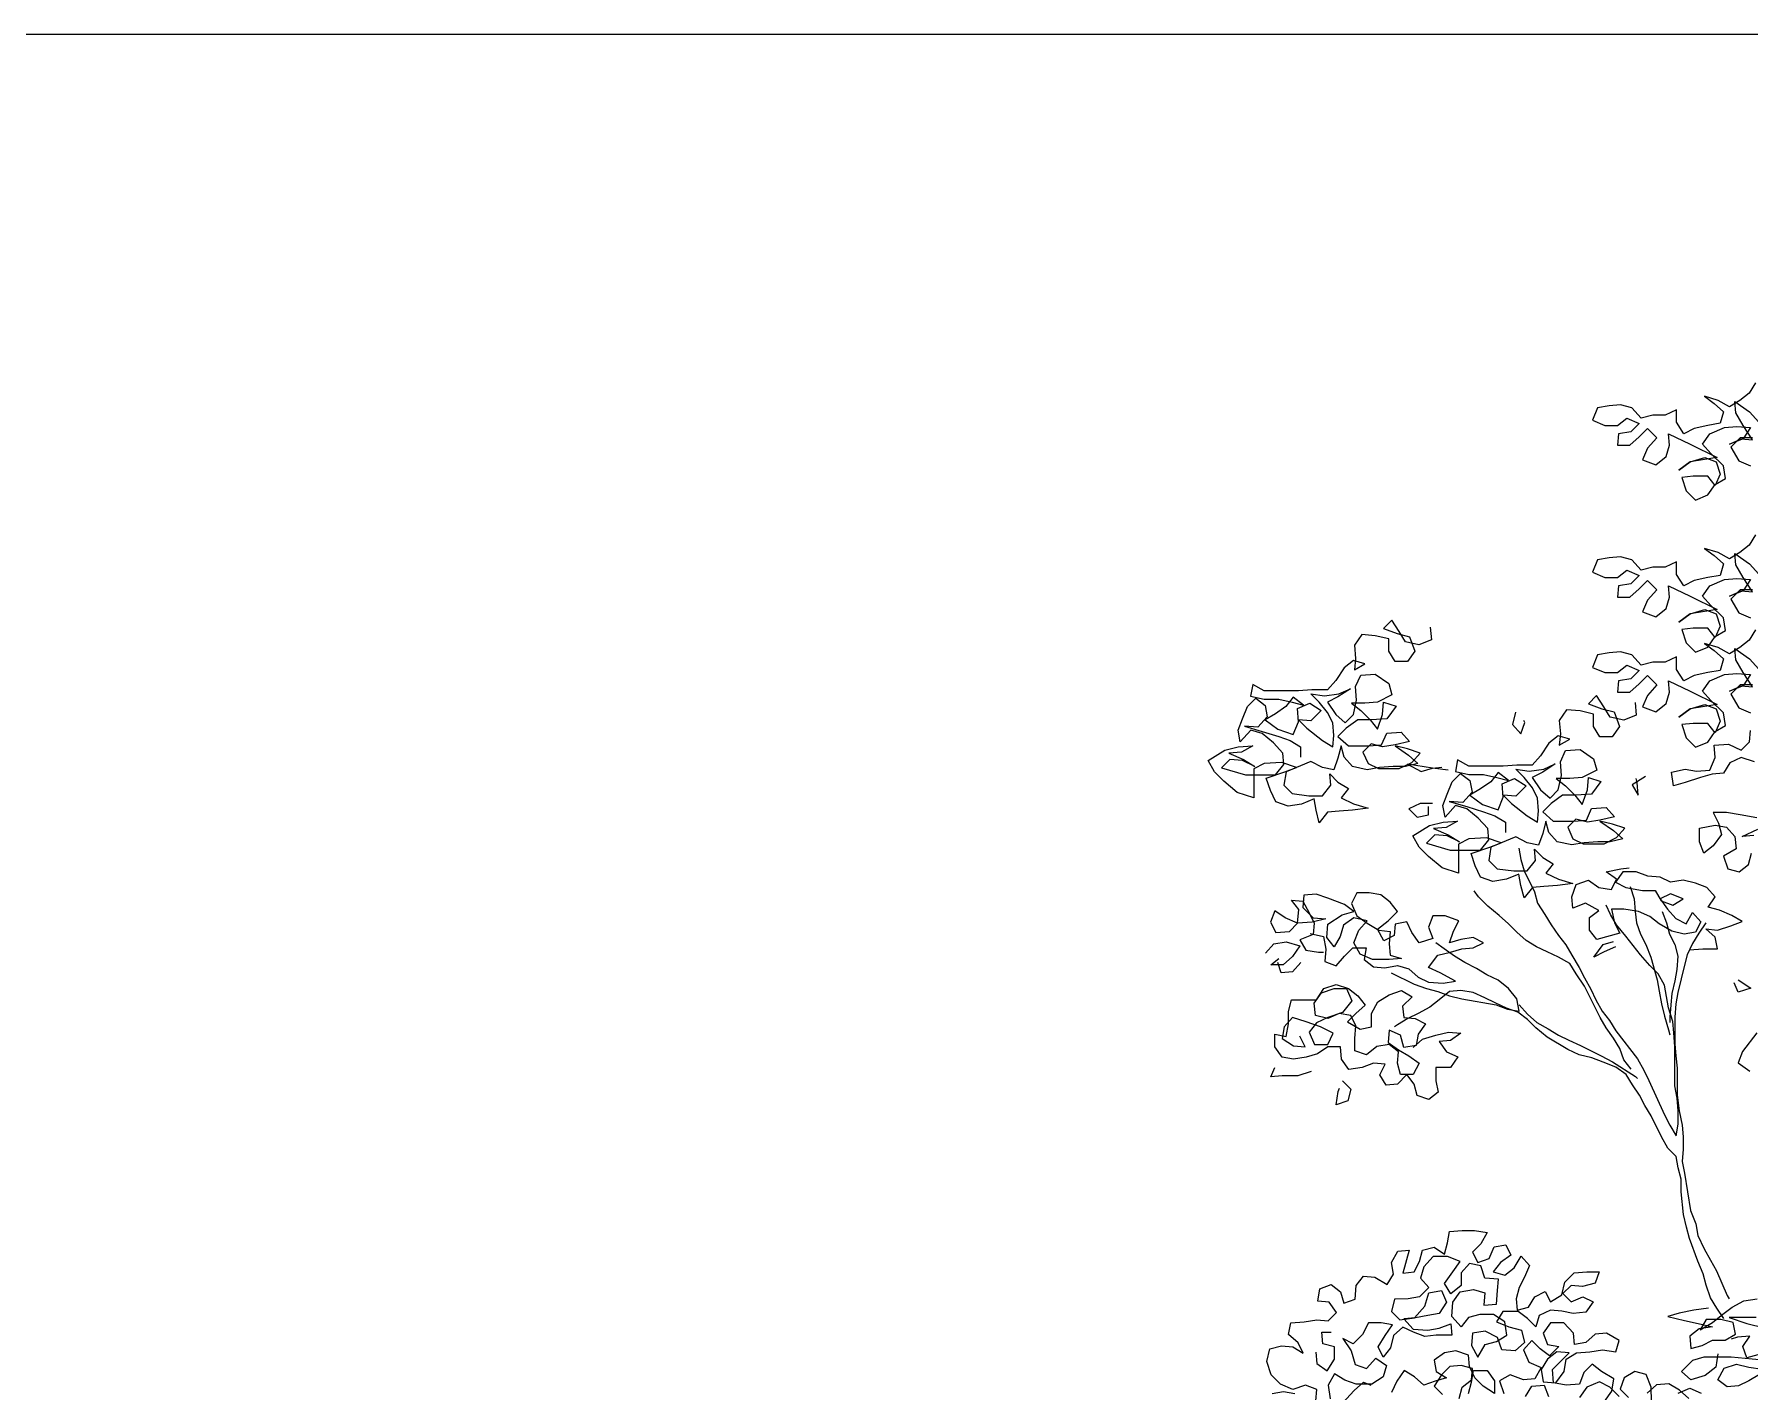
# Model space of a CAD drawing. Header units: millimetres. Extents: x 2198.5 to 2287.8, y 1208.8 to 1298.1.
# Drawn here: x 2239.566 to 2240.762, y 1296.907 to 1297.853 of the extents above; entities that cross this region are included whole.
import ezdxf

# ---------------------------------------------------------------- set-up
doc = ezdxf.new("R2010")
doc.units = ezdxf.units.MM
doc.layers.add('2', color=7, linetype='Continuous')
doc.layers.add('FACHADA', color=7, linetype='Continuous')

# ---------------------------------------------------------------- blocks, each defined once
blk = doc.blocks.new('A$C4B3014FE')
at = {"layer": 'FACHADA', "color": 3}
for points in [[(-0.09055, 0.52255), (-0.09402, 0.51675), (-0.09923, 0.51269), (-0.10502, 0.50921), (-0.11139, 0.51268), (-0.11892, 0.51499), (-0.1137, 0.51094), (-0.10849, 0.50631), (-0.11022, 0.49994), (-0.11717, 0.49877), (-0.1247, 0.49703), (-0.13049, 0.49413), (-0.13455, 0.5005), (-0.13455, 0.50745), (-0.14092, 0.50454), (-0.14787, 0.50454), (-0.15424, 0.50279), (-0.15946, 0.50858), (-0.16583, 0.51031), (-0.1722, 0.50973), (-0.17857, 0.50856), (-0.18146, 0.50161), (-0.17451, 0.49872), (-0.16756, 0.49873), (-0.16235, 0.50279), (-0.1554, 0.4999), (-0.16003, 0.49526), (-0.16698, 0.49409), (-0.16755, 0.48772), (-0.1606, 0.48773), (-0.15539, 0.49237), (-0.15076, 0.49701), (-0.14554, 0.4918), (-0.15075, 0.486), (-0.15364, 0.47963), (-0.14611, 0.47674), (-0.14032, 0.48138), (-0.13859, 0.48775), (-0.13917, 0.49412), (-0.12701, 0.48834), (-0.11194, 0.48082), (-0.12005, 0.47966), (-0.127, 0.47849), (-0.13336, 0.47385), (-0.127, 0.47849), (-0.11889, 0.48082), (-0.11252, 0.47851), (-0.11019, 0.47156), (-0.11308, 0.46518), (-0.11714, 0.47039), (-0.12525, 0.47039), (-0.13162, 0.4698), (-0.1293, 0.46227), (-0.12408, 0.45707), (-0.11713, 0.45997), (-0.11308, 0.46576), (-0.1073, 0.46924), (-0.10846, 0.47619), (-0.11542, 0.48314), (-0.12006, 0.48835), (-0.11601, 0.49414), (-0.1079, 0.49762), (-0.10095, 0.49821), (-0.09342, 0.49764), (-0.09747, 0.49126), (-0.105, 0.48836), (-0.09863, 0.49126), (-0.09226, 0.49069), (-0.09748, 0.49879), (-0.10154, 0.50574), (-0.10212, 0.51211), (-0.09401, 0.50632), (-0.08879, 0.50054)], [(-0.09226, 0.49185), (-0.09921, 0.49184), (-0.10442, 0.48662), (-0.09978, 0.4791), (-0.0934, 0.47621)], [(-0.09055, 0.43777), (-0.09402, 0.43197), (-0.09923, 0.42792), (-0.10502, 0.42444), (-0.11139, 0.4279), (-0.11892, 0.43021), (-0.1137, 0.42616), (-0.10849, 0.42154), (-0.11022, 0.41516), (-0.11717, 0.414), (-0.1247, 0.41225), (-0.13049, 0.40935), (-0.13455, 0.41572), (-0.13455, 0.42267), (-0.14092, 0.41977), (-0.14787, 0.41976), (-0.15424, 0.41802), (-0.15946, 0.42381), (-0.16583, 0.42554), (-0.1722, 0.42495), (-0.17857, 0.42379), (-0.18146, 0.41684), (-0.17451, 0.41395), (-0.16756, 0.41395), (-0.16235, 0.41801), (-0.1554, 0.41512), (-0.16003, 0.41048), (-0.16698, 0.40932), (-0.16755, 0.40295), (-0.1606, 0.40295), (-0.15539, 0.40759), (-0.15076, 0.41223), (-0.14554, 0.40702), (-0.15075, 0.40123), (-0.15364, 0.39485), (-0.14611, 0.39196), (-0.14032, 0.3966), (-0.13859, 0.40297), (-0.13917, 0.40934), (-0.12701, 0.40356), (-0.11194, 0.39605), (-0.12005, 0.39488), (-0.127, 0.39372), (-0.13336, 0.38908), (-0.127, 0.39372), (-0.11889, 0.39604), (-0.11252, 0.39373), (-0.11019, 0.38678), (-0.11308, 0.38041), (-0.11714, 0.38562), (-0.12525, 0.38561), (-0.13162, 0.38503), (-0.1293, 0.3775), (-0.12408, 0.37229), (-0.11713, 0.37519), (-0.11308, 0.38099), (-0.1073, 0.38447), (-0.10846, 0.39142), (-0.11542, 0.39836), (-0.12006, 0.40357), (-0.11601, 0.40937), (-0.1079, 0.41285), (-0.10095, 0.41343), (-0.09342, 0.41286), (-0.09747, 0.40649), (-0.105, 0.40358), (-0.09863, 0.40649), (-0.09226, 0.40591), (-0.09748, 0.41402), (-0.10154, 0.42096), (-0.10212, 0.42733), (-0.09401, 0.42155), (-0.08879, 0.41576)], [(-0.09226, 0.40707), (-0.09921, 0.40706), (-0.10442, 0.40185), (-0.09978, 0.39432), (-0.0934, 0.39143)], [(-0.09106, 0.31123), (-0.09859, 0.31354), (-0.10496, 0.31064), (-0.10843, 0.30484), (-0.1148, 0.30426), (-0.12117, 0.30251), (-0.12986, 0.29961), (-0.13622, 0.29786), (-0.13739, 0.30539), (-0.12986, 0.30714), (-0.12349, 0.30598), (-0.11596, 0.30657), (-0.11307, 0.31352), (-0.11366, 0.32047), (-0.10555, 0.32106), (-0.09859, 0.31759), (-0.09397, 0.32223), (-0.09339, 0.3286)], [(-0.09055, 0.38479), (-0.09402, 0.37899), (-0.09923, 0.37493), (-0.10502, 0.37145), (-0.11139, 0.37492), (-0.11892, 0.37723), (-0.1137, 0.37318), (-0.10849, 0.36855), (-0.11022, 0.36218), (-0.11717, 0.36101), (-0.1247, 0.35927), (-0.13049, 0.35637), (-0.13455, 0.36274), (-0.13455, 0.36969), (-0.14092, 0.36678), (-0.14787, 0.36678), (-0.15424, 0.36503), (-0.15946, 0.37082), (-0.16583, 0.37255), (-0.1722, 0.37197), (-0.17857, 0.3708), (-0.18146, 0.36385), (-0.17451, 0.36096), (-0.16756, 0.36097), (-0.16235, 0.36503), (-0.1554, 0.36214), (-0.16003, 0.3575), (-0.16698, 0.35634), (-0.16755, 0.34996), (-0.1606, 0.34997), (-0.15539, 0.35461), (-0.15076, 0.35925), (-0.14554, 0.35404), (-0.15075, 0.34824), (-0.15364, 0.34187), (-0.14611, 0.33898), (-0.14032, 0.34362), (-0.13859, 0.34999), (-0.13917, 0.35636), (-0.12701, 0.35058), (-0.11194, 0.34306), (-0.12005, 0.3419), (-0.127, 0.34073), (-0.13336, 0.33609), (-0.127, 0.34073), (-0.11889, 0.34306), (-0.11252, 0.34075), (-0.11019, 0.3338), (-0.11308, 0.32742), (-0.11714, 0.33263), (-0.12525, 0.33263), (-0.13162, 0.33204), (-0.1293, 0.32451), (-0.12408, 0.31931), (-0.11713, 0.32221), (-0.11308, 0.328), (-0.1073, 0.33148), (-0.10846, 0.33843), (-0.11542, 0.34538), (-0.12006, 0.35059), (-0.11601, 0.35638), (-0.1079, 0.35986), (-0.10095, 0.36045), (-0.09342, 0.35988), (-0.09747, 0.3535), (-0.105, 0.3506), (-0.09863, 0.3535), (-0.09226, 0.35293), (-0.09748, 0.36103), (-0.10154, 0.36798), (-0.10212, 0.37435), (-0.09401, 0.36856), (-0.08879, 0.36278)], [(-0.09226, 0.35409), (-0.09921, 0.35408), (-0.10442, 0.34886), (-0.09978, 0.34134), (-0.0934, 0.33845)], [(-0.27186, 0.38617), (-0.27128, 0.37922), (-0.27822, 0.37632), (-0.28576, 0.37805), (-0.28924, 0.38384), (-0.2933, 0.39021), (-0.29793, 0.38557), (-0.29039, 0.38268), (-0.28344, 0.38095), (-0.28054, 0.37284), (-0.28459, 0.36705), (-0.29154, 0.36704), (-0.29502, 0.37283), (-0.29502, 0.37978), (-0.30256, 0.38151), (-0.31009, 0.38208), (-0.31413, 0.37629), (-0.31355, 0.36876), (-0.31412, 0.36239), (-0.30833, 0.36587), (-0.31471, 0.3676), (-0.31991, 0.36354), (-0.32454, 0.35658), (-0.32917, 0.35137), (-0.33786, 0.35136), (-0.34539, 0.35077), (-0.3645, 0.35076), (-0.37088, 0.35423), (-0.37203, 0.34785), (-0.3645, 0.34612), (-0.35639, 0.34613), (-0.34886, 0.3444), (-0.34248, 0.34267), (-0.34828, 0.3473), (-0.35233, 0.34208), (-0.35812, 0.33802), (-0.36391, 0.33454), (-0.35695, 0.32933), (-0.34826, 0.32644), (-0.34537, 0.3334), (-0.34596, 0.34093), (-0.33901, 0.34383), (-0.33264, 0.33978), (-0.33842, 0.33398), (-0.34537, 0.33456), (-0.34073, 0.32993), (-0.33204, 0.32298), (-0.32625, 0.31951), (-0.32567, 0.32589), (-0.32626, 0.33284), (-0.32916, 0.33863), (-0.3338, 0.34441), (-0.33844, 0.34904), (-0.3309, 0.34789), (-0.3228, 0.34906), (-0.31643, 0.35196), (-0.32337, 0.34732), (-0.32916, 0.34442), (-0.32452, 0.33747), (-0.31931, 0.33284), (-0.31468, 0.33748), (-0.31295, 0.34559), (-0.31353, 0.35312), (-0.31064, 0.35949), (-0.30254, 0.36008), (-0.295, 0.35487), (-0.29326, 0.3485), (-0.30136, 0.34444), (-0.30831, 0.34386), (-0.31584, 0.34385), (-0.31063, 0.3398), (-0.30541, 0.33459), (-0.30135, 0.32938), (-0.29846, 0.33749), (-0.29789, 0.34445), (-0.29094, 0.34214), (-0.29614, 0.33518), (-0.30483, 0.33459), (-0.31236, 0.33459), (-0.31873, 0.32995), (-0.32335, 0.32531), (-0.31756, 0.3201), (-0.30597, 0.32011), (-0.29902, 0.3207), (-0.29613, 0.32707), (-0.28803, 0.32766), (-0.28339, 0.32245), (-0.29149, 0.3207), (-0.29844, 0.31954), (-0.30482, 0.32127), (-0.30945, 0.31663), (-0.30654, 0.31027), (-0.30075, 0.30737), (-0.28917, 0.30739), (-0.28222, 0.31087), (-0.27759, 0.31608), (-0.28454, 0.31839), (-0.29149, 0.32013), (-0.28396, 0.31492), (-0.27874, 0.31029), (-0.28569, 0.30855), (-0.29264, 0.30854), (-0.30017, 0.30795), (-0.30712, 0.30679), (-0.31523, 0.30852), (-0.31987, 0.31373), (-0.32161, 0.3201), (-0.32334, 0.31315), (-0.32565, 0.30677), (-0.33203, 0.30793), (-0.3384, 0.31139), (-0.3523, 0.30559), (-0.35345, 0.29806), (-0.34881, 0.29343), (-0.33954, 0.29228), (-0.33201, 0.29229), (-0.32738, 0.29808), (-0.32797, 0.30445), (-0.32333, 0.29982), (-0.31754, 0.29635), (-0.32159, 0.29114), (-0.31463, 0.28767), (-0.30652, 0.28536), (-0.31521, 0.28419), (-0.32274, 0.28361), (-0.32911, 0.28302), (-0.33374, 0.27723), (-0.33548, 0.28418), (-0.33664, 0.29055), (-0.34359, 0.28764), (-0.35112, 0.28648), (-0.35807, 0.28879), (-0.36097, 0.29516), (-0.3633, 0.3021), (-0.35288, 0.30559), (-0.34651, 0.30791), (-0.35462, 0.3108), (-0.36446, 0.31021), (-0.37025, 0.30731), (-0.37024, 0.29109), (-0.37951, 0.29398), (-0.38704, 0.30035), (-0.39226, 0.30555), (-0.39574, 0.31192), (-0.38648, 0.31772), (-0.37895, 0.31947), (-0.37084, 0.32005), (-0.37721, 0.31657), (-0.38416, 0.31599), (-0.37605, 0.31252), (-0.36967, 0.30847), (-0.37663, 0.31194), (-0.38358, 0.31251), (-0.38821, 0.30787), (-0.37488, 0.30383), (-0.35809, 0.30385), (-0.35346, 0.30964), (-0.35404, 0.31601), (-0.35926, 0.3218), (-0.36564, 0.32701), (-0.37201, 0.32874), (-0.3778, 0.32236), (-0.37896, 0.32873), (-0.37665, 0.33511), (-0.37376, 0.34206), (-0.36913, 0.3467), (-0.36391, 0.34265), (-0.36275, 0.33628), (-0.36796, 0.33048), (-0.37549, 0.33105), (-0.36564, 0.32817), (-0.35637, 0.32528), (-0.35, 0.32297), (-0.3442, 0.3195), (-0.3442, 0.31371)], [(-0.1577, 0.34418), (-0.15711, 0.33723), (-0.16406, 0.33433), (-0.17159, 0.33606), (-0.17507, 0.34185), (-0.17913, 0.34822), (-0.18376, 0.34358), (-0.17623, 0.34069), (-0.16928, 0.33896), (-0.16637, 0.33085), (-0.17042, 0.32506), (-0.17737, 0.32505), (-0.18085, 0.33084), (-0.18086, 0.33779), (-0.18839, 0.33952), (-0.19592, 0.34009), (-0.19997, 0.3343), (-0.19938, 0.32677), (-0.19996, 0.32039), (-0.19417, 0.32388), (-0.20054, 0.32561), (-0.20575, 0.32155), (-0.21038, 0.31459), (-0.21501, 0.30938), (-0.22369, 0.30937), (-0.23122, 0.30878), (-0.25034, 0.30876), (-0.25671, 0.31223), (-0.25786, 0.30586), (-0.25033, 0.30413), (-0.24222, 0.30414), (-0.23469, 0.30241), (-0.22832, 0.30068), (-0.23412, 0.3053), (-0.23816, 0.30009), (-0.24395, 0.29603), (-0.24974, 0.29255), (-0.24279, 0.28734), (-0.2341, 0.28445), (-0.23121, 0.29141), (-0.23179, 0.29894), (-0.22485, 0.30184), (-0.21847, 0.29779), (-0.22426, 0.29199), (-0.23121, 0.29256), (-0.22657, 0.28794), (-0.21788, 0.28099), (-0.21208, 0.27752), (-0.21151, 0.28389), (-0.21209, 0.29084), (-0.21499, 0.29663), (-0.21963, 0.30242), (-0.22427, 0.30705), (-0.21674, 0.3059), (-0.20863, 0.30707), (-0.20226, 0.30997), (-0.20921, 0.30533), (-0.215, 0.30243), (-0.21036, 0.29548), (-0.20514, 0.29085), (-0.20051, 0.29549), (-0.19878, 0.3036), (-0.19937, 0.31113), (-0.19648, 0.3175), (-0.18837, 0.31809), (-0.18084, 0.31288), (-0.17909, 0.30651), (-0.1872, 0.30245), (-0.19415, 0.30187), (-0.20168, 0.30186), (-0.19646, 0.29781), (-0.19124, 0.2926), (-0.18718, 0.28739), (-0.1843, 0.2955), (-0.18372, 0.30245), (-0.17677, 0.30014), (-0.18198, 0.29319), (-0.19066, 0.2926), (-0.19819, 0.2926), (-0.20456, 0.28796), (-0.20919, 0.28332), (-0.20339, 0.27811), (-0.19181, 0.27812), (-0.18486, 0.27871), (-0.18197, 0.28508), (-0.17386, 0.28567), (-0.16922, 0.28046), (-0.17733, 0.27871), (-0.18428, 0.27755), (-0.19065, 0.27928), (-0.19528, 0.27464), (-0.19238, 0.26827), (-0.18658, 0.26538), (-0.175, 0.26539), (-0.16805, 0.26888), (-0.16342, 0.27409), (-0.17038, 0.2764), (-0.17733, 0.27813), (-0.1698, 0.27293), (-0.16458, 0.2683), (-0.17153, 0.26656), (-0.17848, 0.26655), (-0.18601, 0.26596), (-0.19296, 0.2648), (-0.20107, 0.26653), (-0.2057, 0.27174), (-0.20745, 0.27811), (-0.20918, 0.27115), (-0.21149, 0.26478), (-0.21786, 0.26593), (-0.22424, 0.2694), (-0.23813, 0.2636), (-0.23928, 0.25607), (-0.23465, 0.25144), (-0.22538, 0.25029), (-0.21785, 0.2503), (-0.21322, 0.25609), (-0.2138, 0.26246), (-0.20917, 0.25783), (-0.20337, 0.25436), (-0.20742, 0.24915), (-0.20047, 0.24568), (-0.19236, 0.24337), (-0.20104, 0.2422), (-0.20857, 0.24162), (-0.21494, 0.24103), (-0.21957, 0.23524), (-0.22132, 0.24218), (-0.22248, 0.24855), (-0.22943, 0.24565), (-0.23696, 0.24449), (-0.24391, 0.2468), (-0.24681, 0.25317), (-0.24913, 0.26011), (-0.23871, 0.2636), (-0.23234, 0.26592), (-0.24045, 0.26881), (-0.2503, 0.26822), (-0.25609, 0.26532), (-0.25607, 0.2491), (-0.26534, 0.25199), (-0.27288, 0.25835), (-0.2781, 0.26356), (-0.28158, 0.26993), (-0.27232, 0.27573), (-0.26479, 0.27748), (-0.25668, 0.27806), (-0.26305, 0.27458), (-0.27, 0.274), (-0.26188, 0.27053), (-0.25551, 0.26648), (-0.26246, 0.26995), (-0.26941, 0.27052), (-0.27404, 0.26588), (-0.26072, 0.26184), (-0.24392, 0.26186), (-0.23929, 0.26765), (-0.23988, 0.27402), (-0.2451, 0.27981), (-0.25147, 0.28502), (-0.25785, 0.28675), (-0.26363, 0.28037), (-0.2648, 0.28674), (-0.26248, 0.29312), (-0.2596, 0.30007), (-0.25497, 0.30471), (-0.24975, 0.30066), (-0.24859, 0.29429), (-0.25379, 0.28849), (-0.26132, 0.28906), (-0.25147, 0.28618), (-0.2422, 0.28329), (-0.23583, 0.28098), (-0.23004, 0.27751), (-0.23003, 0.27171)], [(-0.2243, 0.33891), (-0.22603, 0.33195), (-0.22139, 0.32675), (-0.21908, 0.33312), (-0.21966, 0.33428)], [(-0.26192, 0.30644), (-0.27061, 0.30759), (-0.28451, 0.30989), (-0.27698, 0.30584), (-0.27061, 0.30759), (-0.26539, 0.30817)], [(-0.15187, 0.30306), (-0.15939, 0.29842), (-0.15591, 0.29263), (-0.1565, 0.29958), (-0.15708, 0.3019)], [(-0.27059, 0.2879), (-0.27754, 0.28789), (-0.28391, 0.28499), (-0.27927, 0.28036), (-0.2729, 0.28152), (-0.2729, 0.28616)], [(-0.0916, 0.2701), (-0.09797, 0.26952), (-0.08929, 0.27358)], [(-0.08987, 0.27995), (-0.09914, 0.28168), (-0.10667, 0.28283), (-0.1142, 0.28283), (-0.1113, 0.27704), (-0.10956, 0.27067), (-0.11418, 0.26429), (-0.11939, 0.26023), (-0.12172, 0.2666), (-0.12172, 0.27413), (-0.11304, 0.27588), (-0.10666, 0.27472), (-0.10203, 0.26952), (-0.10144, 0.26257), (-0.10839, 0.2585), (-0.10606, 0.25156), (-0.09969, 0.24982), (-0.09448, 0.25388), (-0.09275, 0.26026)], [(-0.12745, 0.20636), (-0.11992, 0.20695), (-0.11182, 0.20695), (-0.11298, 0.21332), (-0.1182, 0.21795), (-0.11182, 0.21738), (-0.1043, 0.2197), (-0.09793, 0.22203), (-0.10372, 0.22549), (-0.11068, 0.22838), (-0.11705, 0.23012), (-0.113, 0.23591), (-0.11764, 0.24112), (-0.12401, 0.24343), (-0.13096, 0.24516), (-0.13791, 0.244), (-0.14371, 0.24689), (-0.15066, 0.24746), (-0.15703, 0.24977), (-0.16456, 0.24977), (-0.16861, 0.24397), (-0.16282, 0.24108), (-0.15355, 0.23935), (-0.1466, 0.23936), (-0.14312, 0.23357), (-0.13674, 0.23126), (-0.13095, 0.23474), (-0.13791, 0.23763), (-0.1437, 0.23473), (-0.13964, 0.22894), (-0.135, 0.22373), (-0.1292, 0.22084), (-0.12573, 0.22721), (-0.1211, 0.222), (-0.12399, 0.21621), (-0.13036, 0.21504), (-0.13731, 0.21678), (-0.14426, 0.22082), (-0.14948, 0.22487), (-0.15585, 0.22776), (-0.16396, 0.22891), (-0.17091, 0.22891), (-0.16917, 0.22138), (-0.16627, 0.21559), (-0.17901, 0.2121), (-0.18307, 0.21731), (-0.18307, 0.22426), (-0.17786, 0.22832), (-0.1854, 0.23237), (-0.19234, 0.22947), (-0.19293, 0.23584), (-0.19062, 0.24279), (-0.18367, 0.24511), (-0.17787, 0.24107), (-0.17092, 0.23991), (-0.16803, 0.24571), (-0.17383, 0.24976), (-0.16572, 0.2515), (-0.16109, 0.25209)], [(-0.33887, 0.21543), (-0.33134, 0.2137), (-0.33017, 0.20675), (-0.33074, 0.1998), (-0.32437, 0.19749), (-0.31974, 0.20271), (-0.31511, 0.20735), (-0.30758, 0.20735), (-0.30874, 0.20098), (-0.30352, 0.19693), (-0.29715, 0.19636), (-0.2902, 0.19752), (-0.28383, 0.19579), (-0.27861, 0.19116), (-0.27281, 0.18827), (-0.2647, 0.1877), (-0.25776, 0.18886), (-0.26645, 0.19349), (-0.27282, 0.19638), (-0.26762, 0.20334), (-0.26067, 0.20508), (-0.2543, 0.20682), (-0.24793, 0.20741), (-0.24214, 0.21031), (-0.24793, 0.2132), (-0.25488, 0.21204), (-0.26125, 0.21029), (-0.25894, 0.21666), (-0.25605, 0.22246), (-0.26358, 0.22535), (-0.27053, 0.22534), (-0.27284, 0.21897), (-0.27052, 0.2126), (-0.27805, 0.21028), (-0.28211, 0.21606), (-0.28501, 0.22185), (-0.29138, 0.22069), (-0.29195, 0.21432), (-0.29774, 0.21142), (-0.30122, 0.21778), (-0.29543, 0.22242), (-0.29023, 0.22764), (-0.29429, 0.23285), (-0.2995, 0.2369), (-0.30587, 0.23805), (-0.31282, 0.23805), (-0.31571, 0.23225), (-0.31281, 0.2253), (-0.30702, 0.22125), (-0.30064, 0.21721), (-0.29427, 0.21663), (-0.29484, 0.20968), (-0.29426, 0.20331), (-0.28789, 0.20158), (-0.29484, 0.20099), (-0.3041, 0.20099), (-0.31106, 0.20387), (-0.31454, 0.21024), (-0.31165, 0.2172), (-0.30702, 0.22241), (-0.31455, 0.22414), (-0.32034, 0.22008), (-0.32207, 0.21371), (-0.32554, 0.20792), (-0.3296, 0.21313), (-0.32903, 0.22066), (-0.32092, 0.22588), (-0.31455, 0.22762), (-0.31977, 0.23167), (-0.32904, 0.23513), (-0.33541, 0.23745), (-0.34236, 0.23686), (-0.34293, 0.22991), (-0.33714, 0.22412), (-0.33019, 0.22355), (-0.33771, 0.22181), (-0.34582, 0.22122), (-0.35278, 0.22411), (-0.35857, 0.22816), (-0.36088, 0.22178), (-0.35798, 0.216), (-0.35045, 0.21658), (-0.34582, 0.22122), (-0.34525, 0.22875), (-0.34931, 0.23396), (-0.34294, 0.23338), (-0.33946, 0.22702), (-0.33656, 0.22123), (-0.33713, 0.21486), (-0.34466, 0.21195), (-0.34118, 0.20616), (-0.33422, 0.20501), (-0.33133, 0.20501)], [(-0.36376, 0.20441), (-0.35913, 0.20962), (-0.35218, 0.21079), (-0.34465, 0.20848), (-0.3487, 0.20268), (-0.35391, 0.19804), (-0.36086, 0.19804), (-0.35623, 0.20152)], [(-0.34407, 0.19921), (-0.34869, 0.19399), (-0.35506, 0.19341), (-0.35681, 0.1992)], [(-0.28147, 0.15177), (-0.27626, 0.15641), (-0.26873, 0.15874), (-0.26178, 0.16048), (-0.25483, 0.15991), (-0.26062, 0.15585), (-0.26699, 0.15526), (-0.26293, 0.14947), (-0.25656, 0.14658), (-0.26061, 0.14079), (-0.26872, 0.14078), (-0.26871, 0.13325), (-0.26755, 0.12688), (-0.27275, 0.12282), (-0.27913, 0.12513), (-0.28087, 0.1315), (-0.28493, 0.13671), (-0.29014, 0.13149), (-0.29651, 0.13091), (-0.29999, 0.1367), (-0.2971, 0.14249), (-0.30347, 0.14307), (-0.30984, 0.14074), (-0.31737, 0.13958), (-0.32143, 0.14537), (-0.32201, 0.15232), (-0.32896, 0.15231), (-0.33475, 0.14825), (-0.34112, 0.14651), (-0.34807, 0.14534), (-0.35444, 0.14649), (-0.3585, 0.15228), (-0.35851, 0.15923), (-0.35214, 0.15808), (-0.35098, 0.16503), (-0.35099, 0.17198), (-0.34926, 0.17836), (-0.33536, 0.17837), (-0.33131, 0.18474), (-0.32436, 0.18707), (-0.31741, 0.18476), (-0.31219, 0.18071), (-0.30813, 0.1755), (-0.31334, 0.17086), (-0.31797, 0.16622), (-0.31102, 0.16217), (-0.30465, 0.16334), (-0.30465, 0.17087), (-0.30118, 0.17724), (-0.29482, 0.1813), (-0.28787, 0.18362), (-0.28207, 0.18015), (-0.28728, 0.17494), (-0.2867, 0.16857), (-0.28033, 0.16799), (-0.27453, 0.1651), (-0.27858, 0.15931), (-0.27973, 0.15293), (-0.28668, 0.15177), (-0.28843, 0.15872), (-0.2948, 0.16161), (-0.29537, 0.15466), (-0.28958, 0.15061), (-0.28378, 0.14714), (-0.27799, 0.14309), (-0.28145, 0.13672), (-0.28841, 0.13671), (-0.29015, 0.14308), (-0.28958, 0.14945), (-0.29479, 0.1535), (-0.30174, 0.15234), (-0.30753, 0.1477), (-0.3139, 0.15001), (-0.31391, 0.15696), (-0.31334, 0.16391), (-0.31624, 0.1697), (-0.32261, 0.17085), (-0.32898, 0.16795), (-0.33593, 0.16968), (-0.33652, 0.17663), (-0.33247, 0.18243), (-0.32552, 0.18475), (-0.31857, 0.18475), (-0.31567, 0.17781), (-0.32087, 0.17143), (-0.32898, 0.16853), (-0.33535, 0.16563), (-0.3394, 0.16041), (-0.33649, 0.15346), (-0.32896, 0.15347), (-0.32607, 0.15984), (-0.33303, 0.16331), (-0.34114, 0.1662), (-0.34867, 0.16851), (-0.3533, 0.16329), (-0.35445, 0.15692), (-0.34808, 0.15287), (-0.34171, 0.1523), (-0.34461, 0.15809)], [(-0.10022, 0.18959), (-0.09326, 0.18496), (-0.10021, 0.18264), (-0.10253, 0.18785)], [(-0.08976, 0.16006), (-0.09786, 0.14963), (-0.10017, 0.14325), (-0.0938, 0.13862)], [(-0.33822, 0.1384), (-0.34575, 0.13608), (-0.35443, 0.13607), (-0.3608, 0.13548), (-0.35849, 0.1407)], [(-0.32084, 0.1332), (-0.3162, 0.12857), (-0.31793, 0.1222), (-0.3243, 0.11988), (-0.32315, 0.12741), (-0.32257, 0.12915)], [(-0.1336, -0.04096), (-0.12723, -0.03806), (-0.12086, -0.04095)], [(-0.1278, -0.04385), (-0.13302, -0.03922), (-0.13882, -0.03575), (-0.14576, -0.03634), (-0.15097, -0.04098)], [(-0.14865, -0.04561), (-0.14866, -0.0375), (-0.15156, -0.03055), (-0.15793, -0.02882), (-0.16372, -0.0323), (-0.16603, -0.03868), (-0.1614, -0.0433)], [(-0.16661, -0.04273), (-0.17183, -0.03752), (-0.17762, -0.03463), (-0.18457, -0.03753), (-0.18862, -0.04333)], [(-0.17472, -0.04563), (-0.17067, -0.03984), (-0.16952, -0.03289), (-0.17647, -0.02884), (-0.18169, -0.02479), (-0.18631, -0.02943), (-0.18863, -0.0358), (-0.19615, -0.03639), (-0.20311, -0.03523), (-0.20369, -0.0277), (-0.19443, -0.01843), (-0.20138, -0.01786), (-0.20659, -0.02192), (-0.21006, -0.02771), (-0.2089, -0.03466), (-0.20195, -0.03523), (-0.19732, -0.02886), (-0.19617, -0.02191), (-0.19038, -0.01843), (-0.18285, -0.01784), (-0.1759, -0.01667), (-0.16837, -0.01783), (-0.16664, -0.01145), (-0.17359, -0.00741), (-0.17996, -0.00799), (-0.18517, -0.01263), (-0.19154, -0.01379), (-0.19213, -0.00742), (-0.19735, -0.00164), (-0.20487, -0.00164), (-0.20892, -0.00744), (-0.2066, -0.01381), (-0.20023, -0.01496), (-0.20544, -0.02018), (-0.21065, -0.01613), (-0.21529, -0.0115), (-0.21992, -0.01671), (-0.21702, -0.02366), (-0.21006, -0.02655), (-0.21353, -0.03293), (-0.2199, -0.03351), (-0.22744, -0.03062), (-0.23323, -0.0341), (-0.2309, -0.04105)], [(-0.21874, -0.04278), (-0.21527, -0.03698), (-0.20832, -0.0364), (-0.206, -0.04277)], [(-0.25581, -0.04397), (-0.25407, -0.0376), (-0.24886, -0.03354), (-0.24829, -0.02717), (-0.25466, -0.02543), (-0.26103, -0.02602), (-0.26566, -0.03066), (-0.26971, -0.03703), (-0.26507, -0.04166)], [(-0.25059, -0.04107), (-0.24886, -0.0347), (-0.24771, -0.02832), (-0.24018, -0.02832), (-0.23612, -0.03411), (-0.23612, -0.04106), (-0.24249, -0.03701), (-0.24713, -0.03238), (-0.25003, -0.02601), (-0.25061, -0.01964), (-0.25757, -0.01733), (-0.26394, -0.01849), (-0.26973, -0.02255), (-0.26856, -0.02892), (-0.26277, -0.03239), (-0.26914, -0.03414), (-0.2755, -0.03646), (-0.28072, -0.03183), (-0.28652, -0.02836), (-0.29057, -0.03416), (-0.29346, -0.04053)], [(-0.36006, -0.04117), (-0.35369, -0.04001), (-0.34732, -0.04116)], [(-0.33573, -0.0452), (-0.33516, -0.03883), (-0.34153, -0.03652), (-0.34848, -0.03884), (-0.35543, -0.03595), (-0.36065, -0.03074), (-0.36298, -0.02322), (-0.36124, -0.01627), (-0.35487, -0.01452), (-0.3485, -0.0151), (-0.34271, -0.01856), (-0.34561, -0.01278), (-0.35083, -0.00815), (-0.34967, -0.00177), (-0.34214, -0.00119), (-0.33519, -0.00002), (-0.32882, -0.0006), (-0.32419, 0.00404), (-0.32825, 0.00983), (-0.33463, 0.0104), (-0.33347, 0.01735), (-0.3271, 0.01968), (-0.32189, 0.01563), (-0.32014, 0.00926), (-0.31378, 0.01158), (-0.3132, 0.01911), (-0.30915, 0.02433), (-0.30278, 0.02375), (-0.29583, 0.0197), (-0.29236, 0.0255), (-0.29352, 0.03187), (-0.29005, 0.03824), (-0.28368, 0.03883), (-0.28715, 0.02608), (-0.28078, 0.02667), (-0.27788, 0.03246), (-0.27615, 0.03884), (-0.26978, 0.04058), (-0.26399, 0.03653), (-0.26226, 0.0429), (-0.2611, 0.04928), (-0.25415, 0.04986), (-0.2472, 0.04987), (-0.24025, 0.04872), (-0.24372, 0.04234), (-0.24835, 0.0377), (-0.24545, 0.03191), (-0.23908, 0.03424), (-0.23619, 0.04061), (-0.22982, 0.04177), (-0.22692, 0.03599), (-0.23271, 0.03193), (-0.23676, 0.02671), (-0.23038, 0.02498), (-0.22517, 0.02904), (-0.22113, 0.03541), (-0.21649, 0.0302), (-0.21938, 0.02383), (-0.22227, 0.01803), (-0.224, 0.01166), (-0.22342, 0.00529), (-0.21705, 0.00703), (-0.21358, 0.01283), (-0.20779, 0.01573), (-0.20489, 0.00994), (-0.19852, 0.014), (-0.19679, 0.02095), (-0.19158, 0.02617), (-0.18463, 0.02676), (-0.17768, 0.02676), (-0.17999, 0.02039), (-0.18694, 0.01865), (-0.19331, 0.01922), (-0.19794, 0.01458), (-0.1933, 0.00995), (-0.18693, 0.01285), (-0.18114, 0.00996), (-0.18519, 0.00417), (-0.19214, 0.00358), (-0.19851, 0.00473), (-0.20488, 0.00531), (-0.21125, 0.00241), (-0.21298, -0.00397), (-0.21762, 0.00066), (-0.22284, 0.00471), (-0.23152, 0.0047), (-0.23499, -0.00109), (-0.22804, -0.00398), (-0.22109, -0.00571), (-0.21934, -0.01266), (-0.22455, -0.0173), (-0.23208, -0.01673), (-0.23441, -0.00978), (-0.24136, -0.00631), (-0.24831, -0.00747), (-0.24888, -0.01442), (-0.2454, -0.02079), (-0.24135, -0.01384), (-0.23498, -0.0121), (-0.22919, -0.00861), (-0.23036, -0.00109), (-0.23673, 0.00296), (-0.24426, 0.00296), (-0.25063, 0.00121), (-0.25468, -0.004), (-0.2599, 0.00178), (-0.25933, 0.00989), (-0.25528, 0.01569), (-0.24775, 0.01685), (-0.24138, 0.01512), (-0.24195, 0.00817), (-0.235, 0.00876), (-0.23443, 0.01629), (-0.23386, 0.02266), (-0.24139, 0.02323), (-0.24371, 0.03018), (-0.25008, 0.03133), (-0.25471, 0.02611), (-0.2547, 0.01916), (-0.26049, 0.01452), (-0.26397, 0.02031), (-0.25934, 0.02669), (-0.2553, 0.03248), (-0.26225, 0.03537), (-0.27036, 0.03537), (-0.27556, 0.02957), (-0.2773, 0.0232), (-0.27266, 0.01799), (-0.27787, 0.01277), (-0.28424, 0.01161), (-0.29177, 0.0116), (-0.2935, 0.00465), (-0.28886, 0.00002), (-0.28075, 0.00118), (-0.27497, 0.00756), (-0.27266, 0.01509), (-0.26571, 0.01626), (-0.2628, 0.00989), (-0.26685, 0.00351), (-0.27322, 0.00235), (-0.28017, 0.00118), (-0.28654, 0.0006), (-0.28133, -0.00519), (-0.27322, -0.00576), (-0.26685, -0.00459), (-0.26048, -0.00227), (-0.25989, -0.00864), (-0.26858, -0.00865), (-0.27495, -0.00924), (-0.28132, -0.00692), (-0.28712, -0.00403), (-0.29233, -0.00867), (-0.29406, -0.01562), (-0.29811, -0.02084), (-0.30101, -0.01505), (-0.29696, -0.00868), (-0.29291, -0.00288), (-0.29928, -0.00173), (-0.30623, -0.00173), (-0.3097, -0.00811), (-0.31491, -0.01333), (-0.32071, -0.01044), (-0.31607, -0.01738), (-0.31374, -0.02491), (-0.30737, -0.02722), (-0.30216, -0.02142), (-0.29637, -0.02547), (-0.2981, -0.03185), (-0.30446, -0.03591), (-0.31315, -0.03591), (-0.31953, -0.0336), (-0.32532, -0.03013), (-0.32879, -0.03651), (-0.32763, -0.04404)], [(-0.32067, -0.04635), (-0.31431, -0.03939), (-0.3091, -0.03475), (-0.30504, -0.03649)], [(-0.11684, 0.00655), (-0.12495, 0.00538), (-0.13306, 0.00364), (-0.13943, 0.00189), (-0.13016, -0.00042), (-0.12263, -0.00215), (-0.11452, -0.00388), (-0.12205, -0.00504), (-0.12726, -0.0091), (-0.12667, -0.01605), (-0.1203, -0.01431), (-0.11451, -0.01141), (-0.10756, -0.0114), (-0.10177, -0.00792), (-0.10294, -0.00155), (-0.10989, 0.00018), (-0.118, 0.00017), (-0.12147, -0.00562), (-0.11452, -0.00156), (-0.10873, 0.00308), (-0.10352, 0.00714), (-0.09716, 0.01062), (-0.08963, 0.01178)], [(-0.0902, 0.00136), (-0.10526, 0.00135), (-0.09541, -0.00212), (-0.08556, -0.00443)], [(-0.08728, -0.01891), (-0.09539, -0.02123), (-0.09771, -0.01487), (-0.09366, -0.00907), (-0.10061, -0.00966), (-0.10409, -0.01082)], [(-0.11914, -0.02068), (-0.10408, -0.02066), (-0.09249, -0.02181), (-0.07975, -0.02296), (-0.06585, -0.02468), (-0.05136, -0.02699), (-0.03978, -0.02929), (-0.04673, -0.02524), (-0.05137, -0.01772), (-0.05601, -0.01077), (-0.05718, -0.0044), (-0.05718, 0.00371), (-0.05951, 0.01007), (-0.06472, 0.0147), (-0.06704, 0.00833), (-0.06471, 0.00196), (-0.05718, 0.00139), (-0.05891, -0.00498), (-0.06586, -0.00731), (-0.07166, -0.00442), (-0.07456, 0.00137)], [(-0.33576, -0.01798), (-0.33517, -0.02435), (-0.32938, -0.0284), (-0.32533, -0.02202), (-0.32533, -0.01507), (-0.33171, -0.01334), (-0.33229, -0.00697), (-0.32708, -0.00697)], [(-0.11161, -0.01893), (-0.11276, -0.02646), (-0.11855, -0.0311), (-0.12665, -0.03343), (-0.13187, -0.0288), (-0.12551, -0.02242), (-0.11914, -0.02068)], [(-0.08843, -0.0305), (-0.09422, -0.03398), (-0.10001, -0.03688), (-0.10638, -0.03746), (-0.1116, -0.03341), (-0.10813, -0.02704), (-0.10118, -0.02472), (-0.09423, -0.02645), (-0.0867, -0.0276)]]:
    blk.add_lwpolyline(points, dxfattribs=at)
at = {"layer": 'FACHADA'}
for points in [[(-0.22249, 0.26303), (-0.22133, 0.25666), (-0.21959, 0.25029), (-0.21378, 0.23872), (-0.21204, 0.23235), (-0.20798, 0.22598), (-0.2045, 0.22019), (-0.20044, 0.2144), (-0.19638, 0.20919), (-0.1929, 0.2034), (-0.18884, 0.19646), (-0.18594, 0.19067), (-0.18246, 0.1843), (-0.17955, 0.17851), (-0.17607, 0.17214), (-0.17201, 0.16693), (-0.16853, 0.16114), (-0.15636, 0.14552), (-0.15288, 0.13915), (-0.14997, 0.13336), (-0.14127, 0.11426), (-0.13837, 0.10847), (-0.13489, 0.10268), (-0.13373, 0.10905), (-0.13374, 0.11658), (-0.13433, 0.12353), (-0.13549, 0.13048), (-0.13551, 0.15249), (-0.1361, 0.16002), (-0.13668, 0.16639), (-0.13901, 0.17391), (-0.14134, 0.18665), (-0.14482, 0.19302), (-0.14945, 0.19765), (-0.15467, 0.20344), (-0.16279, 0.21386), (-0.16801, 0.22022), (-0.17149, 0.22601), (-0.17381, 0.23122)], [(-0.15983, 0.13972), (-0.16389, 0.14493), (-0.16621, 0.1513), (-0.16969, 0.15709), (-0.17375, 0.16288), (-0.17723, 0.16867), (-0.18593, 0.18603), (-0.19057, 0.19298), (-0.19405, 0.19877), (-0.20043, 0.20224), (-0.2068, 0.20513), (-0.2126, 0.20802), (-0.21839, 0.21149), (-0.22361, 0.21612), (-0.22825, 0.22075), (-0.23346, 0.22538), (-0.23984, 0.23058), (-0.24506, 0.23579), (-0.24738, 0.23926)], [(-0.1605, 0.24166), (-0.15818, 0.23471), (-0.15759, 0.22776), (-0.15701, 0.22139), (-0.15468, 0.21502), (-0.15178, 0.20923), (-0.14888, 0.20229), (-0.14539, 0.18955), (-0.14423, 0.18318), (-0.14306, 0.17623), (-0.14132, 0.16928), (-0.139, 0.16175), (-0.13841, 0.15886)], [(-0.14253, 0.22778), (-0.14021, 0.22141), (-0.13847, 0.21504), (-0.13556, 0.20925), (-0.13382, 0.20288), (-0.13439, 0.19535), (-0.13555, 0.18898), (-0.13728, 0.18202), (-0.13785, 0.17565), (-0.13842, 0.1687), (-0.13842, 0.16581)], [(-0.1182, 0.22143), (-0.12225, 0.21563), (-0.12572, 0.20984), (-0.12861, 0.20346), (-0.13034, 0.19709), (-0.13207, 0.19014), (-0.1338, 0.18261), (-0.13495, 0.17623), (-0.13553, 0.1687), (-0.13551, 0.15365), (-0.13493, 0.14727), (-0.13434, 0.14033), (-0.13433, 0.12527), (-0.13316, 0.11658), (-0.13142, 0.10847), (-0.13083, 0.1021), (-0.13083, 0.09515), (-0.1314, 0.0882), (-0.13023, 0.08183), (-0.12674, 0.06098), (-0.12384, 0.05346), (-0.12267, 0.04709), (-0.11919, 0.03956), (-0.11571, 0.03319), (-0.11223, 0.0274), (-0.10643, 0.01351), (-0.10527, 0.01177)], [(-0.16858, 0.20806), (-0.17495, 0.20516), (-0.18074, 0.20226), (-0.17553, 0.20921), (-0.16974, 0.21095)], [(-0.29367, 0.19347), (-0.28092, 0.18711), (-0.27397, 0.1848), (-0.2676, 0.18306), (-0.26122, 0.18075), (-0.25427, 0.17902), (-0.23515, 0.17556), (-0.22878, 0.17325), (-0.22241, 0.1721), (-0.22357, 0.17905), (-0.22821, 0.18484), (-0.23401, 0.18947), (-0.24038, 0.19236), (-0.24618, 0.19583), (-0.25255, 0.19929), (-0.25835, 0.20276), (-0.26414, 0.20681), (-0.26878, 0.21028)], [(-0.10815, 0.00076), (-0.11221, 0.00655), (-0.11569, 0.01234), (-0.11801, 0.01929), (-0.11976, 0.02566), (-0.12266, 0.03261), (-0.12731, 0.04534), (-0.12905, 0.05171), (-0.13079, 0.05866), (-0.13196, 0.0714), (-0.13197, 0.07835), (-0.13371, 0.08472), (-0.13488, 0.09109), (-0.13951, 0.09572), (-0.143, 0.10209), (-0.1488, 0.11367), (-0.15228, 0.11946), (-0.15518, 0.12525), (-0.15924, 0.13104), (-0.16272, 0.13682), (-0.16852, 0.14087), (-0.17547, 0.14376), (-0.18184, 0.14607), (-0.18879, 0.1478), (-0.19517, 0.1507), (-0.20676, 0.15763), (-0.21313, 0.16284), (-0.21777, 0.16747), (-0.22299, 0.17152), (-0.22936, 0.17383), (-0.23574, 0.17672), (-0.24153, 0.17961), (-0.2479, 0.1825), (-0.25485, 0.18365), (-0.26123, 0.18307), (-0.26701, 0.17843), (-0.27222, 0.17437), (-0.27859, 0.17089), (-0.28438, 0.16799), (-0.29017, 0.16451), (-0.2919, 0.16335)], [(-0.22241, 0.17558), (-0.21777, 0.17037), (-0.21256, 0.16574), (-0.20618, 0.16227), (-0.20039, 0.1588), (-0.19459, 0.15591), (-0.18822, 0.15302), (-0.17663, 0.14724), (-0.17026, 0.14377), (-0.15751, 0.13567), (-0.15635, 0.13451)]]:
    blk.add_lwpolyline(points, dxfattribs=at)

msp = doc.modelspace()

# ---------------------------------------------------------------- linework, layer by layer
at = {"layer": '2', "color": 4}
msp.add_line((2238.7827, 1297.8532), (2242.1427, 1297.8532), dxfattribs=at)

# ---------------------------------------------------------------- block references
at = {"layer": 'FACHADA', "xscale": 1.25, "yscale": 1.25, "zscale": 1.25}
msp.add_blockref('A$C4B3014FE', (2240.8788, 1296.9571), dxfattribs=at)

doc.saveas('drawing.dxf')
